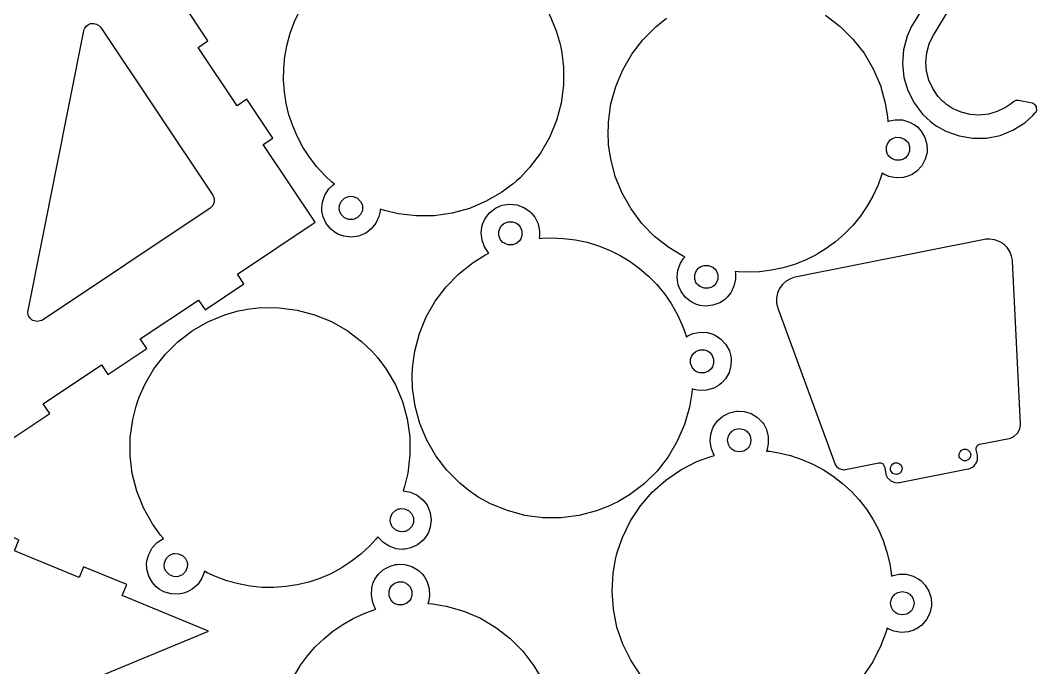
# Model space of a CAD drawing. Extents: x 0 to 47.2, y 0 to 95.3.
# Drawn here: x 24.88 to 46.64, y 36.45 to 50.32 of the extents above; entities that cross this region are included whole.
import ezdxf

# ---------------------------------------------------------------- set-up
doc = ezdxf.new("R2010")
doc.units = 0
doc.layers.get('0').update_dxf_attribs({"linetype": 'CONTINUOUS'})

msp = doc.modelspace()

# ---------------------------------------------------------------- linework, layer by layer
at = {"color": 0}
for points in [[(45.4418, 52.6274), (44.006, 50.2554), (43.966, 50.1897), (43.871, 49.9769), (43.7928, 49.6857), (43.7699, 49.3897), (43.8008, 49.0964), (43.8839, 48.8135), (44.0179, 48.5485), (44.2011, 48.309), (44.37, 48.1486), (44.4321, 48.1029), (44.4942, 48.0572), (44.6976, 47.9439), (44.9808, 47.8403), (45.2736, 47.7914), (45.5685, 47.7963), (45.8576, 47.8542), (46.1335, 47.9642), (46.3881, 48.1256), (46.5629, 48.2796), (46.6139, 48.3374), (46.6139, 48.3374), (46.6213, 48.3457), (46.6426, 48.3954), (46.6421, 48.4494), (46.6386, 48.46), (46.636, 48.4678), (46.624, 48.4896), (46.6026, 48.5139), (46.5757, 48.5319), (46.5525, 48.541), (46.5444, 48.5426), (46.2507, 48.601), (46.241, 48.6029), (46.1935, 48.599), (46.1504, 48.5783), (46.1431, 48.5718), (46.105, 48.5378), (45.9782, 48.4497), (45.7983, 48.3617), (45.6086, 48.3074), (45.4135, 48.2871), (45.2178, 48.3008), (45.0262, 48.3489), (44.8436, 48.4311), (44.714, 48.5149), (44.6747, 48.5476), (44.6354, 48.5803), (44.5296, 48.6928), (44.4158, 48.8574), (44.334, 49.0371), (44.2851, 49.2271), (44.2699, 49.4226), (44.289, 49.6192), (44.3432, 49.8119), (44.4069, 49.9526), (44.4335, 49.9963), (45.8696, 52.3685)], [(24.679, 41.3422), (25.5106, 41.8978), (25.3717, 42.1056), (26.6189, 42.939), (26.7578, 42.7311), (27.5892, 43.2867), (27.4503, 43.4946), (28.6975, 44.3279), (28.8364, 44.12), (29.6679, 44.6756), (29.529, 44.8835), (31.1919, 45.9946), (30.0808, 47.6575), (30.0808, 47.6575), (30.2886, 47.7964), (29.7331, 48.6279), (29.5253, 48.489), (28.6918, 49.7363), (28.8997, 49.8751), (28.3442, 50.7065)], [(36.2063, 50.4537), (36.3561, 50.0926), (36.4396, 49.8071), (36.4589, 49.7101), (36.4782, 49.6133), (36.5104, 49.3175), (36.51, 48.9265), (36.4593, 48.5421), (36.36, 48.1686), (36.2136, 47.8111), (36.0215, 47.4742), (35.7857, 47.1625), (35.5813, 46.9462), (35.5074, 46.8807), (35.4335, 46.8151), (35.1944, 46.6379), (34.8568, 46.441), (34.4993, 46.2904), (34.1269, 46.1876), (33.7443, 46.1336), (33.3565, 46.1292), (32.9683, 46.1754), (32.6785, 46.2426), (32.5846, 46.2733), (32.5831, 46.2338), (32.5578, 46.116), (32.4933, 45.9725), (32.3951, 45.8499), (32.3015, 45.7737), (32.2671, 45.7542), (32.2326, 45.7349), (32.1192, 45.6942), (31.9633, 45.6736), (31.8072, 45.6926), (31.6933, 45.7321), (31.6586, 45.7513), (31.6239, 45.7703), (31.5297, 45.8456), (31.4303, 45.9672), (31.3643, 46.1099), (31.3379, 46.2275), (31.336, 46.2671), (31.3339, 46.3065), (31.3482, 46.4262), (31.3994, 46.5749), (31.4861, 46.7061), (31.5722, 46.7904), (31.6049, 46.8128), (31.6049, 46.8128), (31.5539, 46.855), (31.4085, 46.9903), (31.231, 47.1813), (31.0724, 47.3849), (30.9331, 47.5993), (30.8132, 47.8235), (30.7133, 48.0558), (30.6336, 48.295), (30.5742, 48.5397), (30.5354, 48.7885), (30.5176, 49.04), (30.521, 49.2929), (30.5458, 49.5458), (30.5925, 49.7972), (30.6611, 50.0458), (30.7521, 50.2904), (30.8347, 50.471)], [(42.1222, 50.4244), (42.4335, 50.1881), (42.7093, 49.9153), (42.9467, 49.6106), (43.1431, 49.2778), (43.2957, 48.9213), (43.4015, 48.5449), (43.4503, 48.2514), (43.4578, 48.1528), (43.495, 48.1665), (43.6135, 48.1883), (43.7707, 48.1836), (43.9217, 48.1399), (44.0278, 48.0826), (44.0589, 48.0582), (44.09, 48.0337), (44.171, 47.9444), (44.2496, 47.8083), (44.2918, 47.6568), (44.2989, 47.5365), (44.2946, 47.4972), (44.2901, 47.4578), (44.2568, 47.3421), (44.1824, 47.2035), (44.0758, 47.0879), (43.9772, 47.0186), (43.9415, 47.0015), (43.9057, 46.9846), (43.7897, 46.9521), (43.6326, 46.9425), (43.4783, 46.9724), (43.3675, 47.0197), (43.3343, 47.0411), (43.3343, 47.0411), (43.3149, 46.9781), (43.2456, 46.7919), (43.1369, 46.5547), (43.0097, 46.3304), (42.8649, 46.1196), (42.7036, 45.9232), (42.5272, 45.7419), (42.3367, 45.5767), (42.1333, 45.4282), (41.9183, 45.2971), (41.6928, 45.1844), (41.4578, 45.0908), (41.2147, 45.0169), (40.9646, 44.9637), (40.7085, 44.9321), (40.4478, 44.9225), (40.2493, 44.9297), (40.1835, 44.936), (40.1907, 44.8971), (40.1919, 44.7765), (40.1604, 44.6225), (40.0915, 44.4811), (40.0171, 44.3864), (39.9878, 44.3599), (39.9583, 44.3333), (39.8565, 44.2688), (39.709, 44.2146), (39.5526, 44.1988), (39.4328, 44.2122), (39.3949, 44.2232), (39.3568, 44.2343), (39.2483, 44.2869), (39.1246, 44.3839), (39.0289, 44.5086), (38.9774, 44.6175), (38.9668, 44.6557), (38.9561, 44.6937), (38.9437, 44.8138), (38.9611, 44.97), (39.0168, 45.1169), (39.0824, 45.2181), (39.1093, 45.2472), (39.0211, 45.2919), (38.7686, 45.4493), (38.4614, 45.6911), (38.1904, 45.9685), (37.9581, 46.2772), (37.7674, 46.6132), (37.621, 46.9724), (37.5217, 47.3504), (37.4779, 47.6449), (37.4721, 47.7433), (37.4661, 47.8421), (37.4744, 48.1394), (37.5281, 48.5267), (37.6306, 48.9007), (37.7799, 49.2571), (37.9736, 49.5914), (38.2097, 49.899), (38.4858, 50.1757), (38.7178, 50.3621)], [(38.1694, 36.286), (37.9525, 36.6111), (37.781, 36.959), (37.6561, 37.3247), (37.5793, 37.7033), (37.5517, 38.0901), (37.5747, 38.4804), (37.6246, 38.7737), (37.6496, 38.8693), (37.6746, 38.9649), (37.7749, 39.245), (37.9461, 39.5964), (38.1597, 39.9201), (38.4124, 40.2125), (38.7004, 40.47), (39.0203, 40.6892), (39.3688, 40.8664), (39.6471, 40.9714), (39.7424, 40.9981), (39.7217, 41.0318), (39.6771, 41.1439), (39.6511, 41.2989), (39.6646, 41.4556), (39.7, 41.5707), (39.7179, 41.6061), (39.7358, 41.6414), (39.8075, 41.7382), (39.9258, 41.8419), (40.0661, 41.9128), (40.1826, 41.9433), (40.2222, 41.9467), (40.2615, 41.9501), (40.3817, 41.94), (40.5319, 41.8939), (40.6661, 41.8119), (40.7535, 41.7289), (40.7771, 41.6971), (40.8007, 41.6653), (40.8553, 41.5578), (40.8953, 41.4057), (40.8961, 41.2485), (40.8713, 41.1306), (40.8567, 41.0938), (40.8567, 41.0938), (40.9224, 41.0871), (41.1185, 41.0554), (41.3724, 40.9951), (41.6172, 40.9142), (41.8522, 40.8132), (42.0763, 40.6933), (42.2885, 40.5557), (42.4876, 40.4011), (42.6731, 40.2307), (42.8435, 40.0453), (42.9981, 39.8461), (43.1357, 39.6339), (43.2556, 39.4099), (43.3565, 39.1749), (43.4375, 38.93), (43.4978, 38.6761), (43.5294, 38.48), (43.5363, 38.4143), (43.5729, 38.4289), (43.691, 38.4536), (43.8482, 38.4529), (44.0001, 38.4129), (44.1076, 38.3583), (44.1394, 38.3346), (44.1711, 38.311), (44.2543, 38.2238), (44.3362, 38.0896), (44.3822, 37.9393), (44.3924, 37.8192), (44.389, 37.7797), (44.3857, 37.7403), (44.3551, 37.6237), (44.2842, 37.4833), (44.1806, 37.3653), (44.0838, 37.2935), (44.0485, 37.2756), (44.0131, 37.2576), (43.8979, 37.2222), (43.7413, 37.2088), (43.5862, 37.2347), (43.4742, 37.2793), (43.4404, 37.2999), (43.4138, 37.2049), (43.3088, 36.9264), (43.1315, 36.5779), (42.9124, 36.2579)], [(15.8461, 31.8238), (28.9118, 37.2357), (27.064, 38.001), (27.1597, 38.2321), (26.2358, 38.6147), (26.1401, 38.3837), (24.7543, 38.9578), (24.85, 39.1888), (23.9261, 39.5714), (23.8304, 39.3404), (22.4446, 39.9144), (22.5403, 40.1454), (21.6164, 40.5281), (21.5207, 40.2971), (19.6729, 41.0625), (18.9076, 39.2147), (18.9076, 39.2147), (18.6767, 39.3104), (18.2939, 38.3865), (18.5249, 38.291), (17.9508, 36.905), (17.72, 37.0007), (17.3372, 36.0769)], [(30.7521, 36.2893), (30.8831, 36.5043), (31.0315, 36.7076), (31.1969, 36.8981), (31.3781, 37.0746), (31.5744, 37.2358), (31.7853, 37.3807), (32.0097, 37.5079), (32.2468, 37.6165), (32.4329, 37.6858), (32.4961, 37.7051), (32.4747, 37.7385), (32.4274, 37.8493), (32.3975, 38.0038), (32.4071, 38.1606), (32.4396, 38.2767), (32.4567, 38.3124), (32.4736, 38.3482), (32.5429, 38.4467), (32.6585, 38.5533), (32.7969, 38.6278), (32.9128, 38.6611), (32.9521, 38.6654), (32.9915, 38.6699), (33.1118, 38.6626), (33.2632, 38.6206), (33.3993, 38.5419), (33.4886, 38.461), (33.5132, 38.4299), (33.5375, 38.3986), (33.5947, 38.2926), (33.6385, 38.1417), (33.6433, 37.9844), (33.6214, 37.8658), (33.6078, 37.8287), (33.7063, 37.8212), (33.9997, 37.7724), (34.3761, 37.6665), (34.7326, 37.514), (35.0654, 37.3176), (35.3703, 37.0801), (35.6429, 36.8044), (35.8794, 36.4931), (36.0325, 36.2379)]]:
    msp.add_lwpolyline(points, dxfattribs=at)
for points in [[(25.3554, 43.8987), (25.3386, 43.8876), (25.2443, 43.8651), (25.15, 43.8876), (25.1332, 43.8987), (25.121, 43.9069), (25.0893, 43.9388), (25.0596, 43.9886), (25.0454, 44.0449), (25.0454, 44.0897), (25.0482, 44.1042), (26.2393, 50.0922), (26.2421, 50.1067), (26.2593, 50.1481), (26.294, 50.1947), (26.3406, 50.2293), (26.3821, 50.2465), (26.3964, 50.2493), (26.4108, 50.2522), (26.4557, 50.2522), (26.5119, 50.2381), (26.5618, 50.2082), (26.5936, 50.1765), (26.6018, 50.1643), (29.0003, 46.5747), (29.0111, 46.5586), (29.0304, 46.5013), (29.0301, 46.4246), (29.001, 46.3536), (28.9612, 46.3082), (28.9451, 46.2974), (25.3554, 43.8987)], [(43.4656, 47.4274), (43.4521, 47.4475), (43.4278, 47.5192), (43.4282, 47.615), (43.4644, 47.7036), (43.5143, 47.7606), (43.5344, 47.774), (43.5547, 47.7875), (43.6263, 47.8118), (43.7222, 47.8114), (43.8108, 47.7751), (43.8678, 47.7253), (43.8812, 47.7051), (43.8947, 47.6849), (43.9189, 47.6133), (43.9186, 47.5174), (43.8822, 47.4288), (43.8325, 47.3718), (43.8122, 47.3583), (43.7921, 47.3449), (43.7204, 47.3207), (43.6246, 47.321), (43.536, 47.3574), (43.479, 47.4071), (43.4656, 47.4274)], [(31.9114, 46.5439), (31.9351, 46.5486), (32.0106, 46.5436), (32.099, 46.5065), (32.1671, 46.439), (32.2006, 46.3713), (32.2054, 46.3475), (32.2101, 46.3236), (32.205, 46.2482), (32.1679, 46.1597), (32.1004, 46.0918), (32.0328, 46.0582), (32.0089, 46.0535), (31.985, 46.0488), (31.9096, 46.0538), (31.8212, 46.0908), (31.7532, 46.1583), (31.7197, 46.2261), (31.715, 46.2499), (31.7101, 46.2737), (31.7151, 46.3492), (31.7522, 46.4375), (31.8197, 46.5057), (31.8875, 46.5392), (31.9114, 46.5439)], [(35.989, 45.6446), (36.0549, 45.6508), (36.2533, 45.6581), (36.514, 45.6485), (36.7701, 45.6168), (37.0203, 45.5636), (37.2633, 45.4899), (37.4983, 45.3961), (37.7239, 45.2835), (37.9389, 45.1524), (38.1422, 45.0039), (38.3328, 44.8386), (38.5092, 44.6574), (38.6704, 44.461), (38.8153, 44.2503), (38.9425, 44.0258), (39.0511, 43.7886), (39.1204, 43.6025), (39.1399, 43.5393), (39.1731, 43.5608), (39.2839, 43.6082), (39.4382, 43.6381), (39.5951, 43.6285), (39.7112, 43.5958), (39.7471, 43.5789), (39.7828, 43.5619), (39.8812, 43.4925), (39.9879, 43.3769), (40.0624, 43.2386), (40.0957, 43.1228), (40.1001, 43.0833), (40.1044, 43.044), (40.0974, 42.9238), (40.0551, 42.7722), (39.9765, 42.6361), (39.8956, 42.5468), (39.8644, 42.5224), (39.8332, 42.4979), (39.7272, 42.4407), (39.5761, 42.3969), (39.419, 42.3922), (39.3006, 42.414), (39.2633, 42.4276), (39.2558, 42.3292), (39.2071, 42.0357), (39.1013, 41.6593), (38.9486, 41.3028), (38.7522, 40.97), (38.5149, 40.6653), (38.239, 40.3926), (37.9278, 40.1561), (37.6726, 40.0031), (37.5838, 39.9599), (37.4949, 39.9167), (37.2169, 39.8106), (36.8386, 39.7119), (36.4539, 39.6635), (36.0675, 39.665), (35.6844, 39.7161), (35.3099, 39.8165), (34.9486, 39.9658), (34.6876, 40.1088), (34.6056, 40.1636), (34.5233, 40.2185), (34.2914, 40.4049), (34.0153, 40.6815), (33.7792, 40.9892), (33.5853, 41.3235), (33.4361, 41.6799), (33.3336, 42.0539), (33.28, 42.4411), (33.2717, 42.7386), (33.2775, 42.8371), (33.2835, 42.9358), (33.3272, 43.2301), (33.4265, 43.6082), (33.5729, 43.9672), (33.7636, 44.3033), (33.9958, 44.6121), (34.2669, 44.8894), (34.5742, 45.1312), (34.8267, 45.2886), (34.9149, 45.3333), (34.8879, 45.3624), (34.8224, 45.4636), (34.7667, 45.6106), (34.7493, 45.7668), (34.7617, 45.8868), (34.7722, 45.9249), (34.7829, 45.9631), (34.8344, 46.0719), (34.9301, 46.1967), (35.0539, 46.2936), (35.1624, 46.3462), (35.2004, 46.3572), (35.2383, 46.3683), (35.3582, 46.3818), (35.5146, 46.3661), (35.6621, 46.3118), (35.7639, 46.2472), (35.7933, 46.2207), (35.8226, 46.1942), (35.8971, 46.0994), (35.966, 45.9581), (35.9975, 45.804), (35.9962, 45.6835), (35.989, 45.6446)], [(35.5821, 45.6181), (35.5686, 45.5979), (35.5117, 45.5481), (35.4231, 45.5118), (35.3272, 45.5114), (35.2556, 45.5356), (35.2354, 45.5492), (35.2151, 45.5626), (35.1654, 45.6196), (35.129, 45.7082), (35.1288, 45.804), (35.1529, 45.8757), (35.1664, 45.8958), (35.18, 45.9161), (35.2368, 45.9658), (35.3254, 46.0022), (35.4214, 46.0026), (35.4929, 45.9783), (35.5132, 45.9649), (35.5333, 45.9514), (35.5832, 45.8944), (35.6194, 45.8058), (35.6199, 45.7099), (35.5957, 45.6383), (35.5821, 45.6181)], [(42.549, 40.6975), (43.2639, 40.8397), (43.2735, 40.8417), (43.3036, 40.8397), (43.339, 40.8249), (43.3661, 40.7979), (43.3796, 40.7707), (43.3815, 40.7611), (43.4107, 40.614), (43.4154, 40.5903), (43.449, 40.5225), (43.5171, 40.455), (43.6054, 40.4179), (43.6808, 40.4129), (43.7047, 40.4176), (45.1758, 40.7103), (45.1879, 40.7126), (45.2229, 40.7246), (45.266, 40.7476), (45.3038, 40.7785), (45.3282, 40.8064), (45.335, 40.8165), (45.3418, 40.8268), (45.3582, 40.86), (45.3722, 40.9068), (45.3771, 40.9553), (45.3747, 40.9922), (45.3724, 41.0042), (45.349, 41.1215), (45.3478, 41.1281), (45.349, 41.1606), (45.3603, 41.1911), (45.3639, 41.1967), (45.3676, 41.2021), (45.3915, 41.2242), (45.4211, 41.2379), (45.4276, 41.2392), (46.0563, 41.3642), (46.0822, 41.3694), (46.1565, 41.4039), (46.2343, 41.474), (46.2833, 41.5665), (46.2986, 41.6469), (46.2974, 41.6735), (46.1231, 45.1576), (46.1217, 45.1843), (46.1061, 45.264), (46.0672, 45.3632), (46.0083, 45.4519), (45.9521, 45.5104), (45.9311, 45.5269), (45.91, 45.5435), (45.8394, 45.5836), (45.739, 45.6192), (45.6333, 45.6325), (45.5524, 45.6282), (45.5261, 45.6231), (41.4726, 44.8167), (41.4462, 44.8115), (41.3693, 44.7842), (41.2764, 44.731), (41.1969, 44.6592), (41.1472, 44.5944), (41.1342, 44.571), (41.121, 44.5476), (41.0917, 44.4714), (41.0717, 44.3663), (41.0747, 44.2592), (41.0915, 44.1793), (41.1007, 44.154), (42.3222, 40.8249), (42.3283, 40.8083), (42.3583, 40.7632), (42.4121, 40.7193), (42.4776, 40.6964), (42.5318, 40.6942), (42.549, 40.6975)], [(39.3608, 44.6846), (39.3474, 44.7049), (39.3232, 44.7765), (39.3235, 44.8724), (39.3599, 44.9611), (39.4096, 45.0179), (39.4299, 45.0314), (39.45, 45.0449), (39.5217, 45.0692), (39.6175, 45.0687), (39.7063, 45.0325), (39.7631, 44.9826), (39.7767, 44.9625), (39.7901, 44.9422), (39.8143, 44.8707), (39.8139, 44.7749), (39.7776, 44.6861), (39.7278, 44.6292), (39.7076, 44.6157), (39.6874, 44.6022), (39.6158, 44.5779), (39.52, 44.5783), (39.4313, 44.6146), (39.3744, 44.6644), (39.3608, 44.6846)], [(32.5389, 39.2582), (32.4968, 39.2074), (32.3617, 39.0619), (32.1704, 38.8843), (31.9671, 38.7257), (31.7525, 38.5864), (31.5285, 38.4667), (31.2961, 38.3668), (31.0568, 38.2869), (30.8122, 38.2275), (30.5633, 38.1888), (30.3118, 38.171), (30.0589, 38.1743), (29.8061, 38.1992), (29.5546, 38.2458), (29.306, 38.3144), (29.0614, 38.4054), (28.8808, 38.4881), (28.8224, 38.5189), (28.814, 38.4803), (28.7692, 38.3685), (28.6811, 38.2382), (28.5633, 38.1339), (28.4583, 38.0749), (28.4211, 38.0617), (28.3838, 38.0483), (28.265, 38.0278), (28.1079, 38.034), (27.9574, 38.0793), (27.8518, 38.1376), (27.821, 38.1624), (27.79, 38.1871), (27.71, 38.2772), (27.6328, 38.4142), (27.5921, 38.566), (27.5861, 38.6864), (27.591, 38.7257), (27.5957, 38.765), (27.6303, 38.8804), (27.7061, 39.0182), (27.8137, 39.1326), (27.9131, 39.2011), (27.949, 39.2176), (27.8847, 39.2926), (27.7117, 39.5347), (27.5203, 39.8757), (27.376, 40.2356), (27.2796, 40.6099), (27.2321, 40.9932), (27.2343, 41.381), (27.2871, 41.7683), (27.3594, 42.0571), (27.3917, 42.1503), (27.4239, 42.2438), (27.5454, 42.5153), (27.7432, 42.8526), (27.981, 43.1589), (28.2553, 43.4311), (28.5622, 43.6657), (28.8981, 43.8596), (29.2592, 44.0096), (29.5447, 44.0931), (29.6417, 44.1122), (29.7385, 44.1315), (30.0343, 44.1638), (30.4253, 44.1635), (30.8097, 44.1128), (31.1831, 44.0135), (31.5407, 43.8669), (31.8776, 43.675), (32.1893, 43.439), (32.4056, 43.2346), (32.4711, 43.1607), (32.5367, 43.0868), (32.7137, 42.8478), (32.911, 42.5101), (33.0614, 42.1528), (33.1642, 41.7803), (33.2182, 41.3978), (33.2228, 41.0099), (33.1764, 40.6218), (33.1092, 40.3318), (33.0785, 40.2379), (33.1181, 40.2364), (33.2358, 40.2112), (33.3792, 40.1467), (33.5019, 40.0485), (33.5782, 39.955), (33.5976, 39.9204), (33.6171, 39.886), (33.6576, 39.7725), (33.6781, 39.6167), (33.6592, 39.4606), (33.6197, 39.3467), (33.6007, 39.3119), (33.5815, 39.2774), (33.5064, 39.1832), (33.3846, 39.0836), (33.2419, 39.0176), (33.1243, 38.9914), (33.0849, 38.9893), (33.0453, 38.9874), (32.9256, 39.0017), (32.7769, 39.0529), (32.6457, 39.1396), (32.5614, 39.2257), (32.5389, 39.2582)], [(39.6868, 42.8754), (39.6733, 42.8553), (39.6164, 42.8054), (39.5278, 42.7692), (39.4318, 42.7688), (39.3603, 42.7929), (39.34, 42.8064), (39.3199, 42.82), (39.27, 42.8768), (39.2338, 42.9656), (39.2333, 43.0614), (39.2576, 43.1331), (39.2711, 43.1532), (39.2846, 43.1735), (39.3415, 43.2232), (39.4301, 43.2596), (39.526, 43.2599), (39.5976, 43.2357), (39.6178, 43.2222), (39.6381, 43.2086), (39.6878, 43.1518), (39.7242, 43.0631), (39.7244, 42.9672), (39.7003, 42.8957), (39.6868, 42.8754)], [(40.4524, 41.1472), (40.4353, 41.13), (40.3697, 41.0922), (40.2756, 41.0739), (40.1815, 41.0922), (40.1161, 41.13), (40.0989, 41.1472), (40.0817, 41.1644), (40.0439, 41.2299), (40.0256, 41.3239), (40.0439, 41.4181), (40.0817, 41.4835), (40.0989, 41.5007), (40.1161, 41.5179), (40.1815, 41.5557), (40.2756, 41.5739), (40.3697, 41.5557), (40.4351, 41.5179), (40.4524, 41.5007), (40.4696, 41.4836), (40.5072, 41.4181), (40.5256, 41.3239), (40.5072, 41.2299), (40.4696, 41.1644), (40.4524, 41.1472)], [(45.2289, 41.0321), (45.2312, 41.0201), (45.2287, 40.9825), (45.2103, 40.9382), (45.1765, 40.9043), (45.1426, 40.8875), (45.1307, 40.8851), (45.1188, 40.8828), (45.0811, 40.8853), (45.0369, 40.9038), (45.0029, 40.9375), (44.9861, 40.9714), (44.9838, 40.9833), (44.9814, 40.9953), (44.9839, 41.0329), (45.0024, 41.0771), (45.0361, 41.1113), (45.07, 41.1279), (45.0819, 41.1303), (45.0939, 41.1326), (45.1315, 41.1303), (45.1758, 41.1117), (45.2099, 41.0779), (45.2265, 41.044), (45.2289, 41.0321)], [(43.7574, 40.7415), (43.7597, 40.7297), (43.7572, 40.6919), (43.7386, 40.6478), (43.7049, 40.6137), (43.671, 40.5969), (43.6592, 40.5946), (43.6472, 40.5922), (43.6094, 40.5947), (43.5653, 40.6132), (43.5313, 40.6469), (43.5144, 40.6808), (43.5122, 40.6928), (43.5097, 40.7047), (43.5122, 40.7424), (43.5308, 40.7867), (43.5644, 40.8207), (43.5985, 40.8375), (43.6104, 40.8397), (43.6222, 40.8422), (43.66, 40.8397), (43.7042, 40.8211), (43.7382, 40.7874), (43.755, 40.7535), (43.7574, 40.7415)], [(32.8079, 39.5647), (32.8032, 39.5886), (32.8082, 39.664), (32.8453, 39.7524), (32.9128, 39.8204), (32.9806, 39.8539), (33.0044, 39.8586), (33.0282, 39.8635), (33.1036, 39.8585), (33.1921, 39.8214), (33.2601, 39.7539), (33.2936, 39.6861), (33.2983, 39.6622), (33.3031, 39.6385), (33.2981, 39.5631), (33.261, 39.4746), (33.1935, 39.4065), (33.1257, 39.3731), (33.1019, 39.3683), (33.0781, 39.3636), (33.0026, 39.3686), (32.9142, 39.4057), (32.8462, 39.4732), (32.8126, 39.541), (32.8079, 39.5647)], [(27.9662, 38.6017), (27.9614, 38.6256), (27.9664, 38.7008), (28.0035, 38.7893), (28.071, 38.8574), (28.1388, 38.8908), (28.1626, 38.8956), (28.1864, 38.9004), (28.2618, 38.8953), (28.3503, 38.8583), (28.4183, 38.7908), (28.4518, 38.7231), (28.4567, 38.6992), (28.4612, 38.6754), (28.4563, 38.6), (28.4192, 38.5115), (28.3517, 38.4435), (28.284, 38.41), (28.2601, 38.4053), (28.2363, 38.4006), (28.1608, 38.4056), (28.0725, 38.4425), (28.0044, 38.51), (27.971, 38.5778), (27.9662, 38.6017)], [(33.16, 38.2522), (33.1803, 38.2386), (33.23, 38.1818), (33.2664, 38.0931), (33.2667, 37.9972), (33.2425, 37.9256), (33.229, 37.9054), (33.2156, 37.8851), (33.1586, 37.8354), (33.07, 37.7992), (32.974, 37.7988), (32.9025, 37.8229), (32.8822, 37.8364), (32.8621, 37.85), (32.8122, 37.9068), (32.776, 37.9956), (32.7756, 38.0914), (32.7999, 38.1631), (32.8133, 38.1832), (32.8268, 38.2035), (32.8837, 38.2532), (32.9724, 38.2896), (33.0682, 38.29), (33.1399, 38.2657), (33.16, 38.2522)], [(43.9432, 37.6565), (43.926, 37.6393), (43.8604, 37.6015), (43.7664, 37.5832), (43.6722, 37.6015), (43.6068, 37.6393), (43.5896, 37.6565), (43.5724, 37.6736), (43.5347, 37.7392), (43.5164, 37.8332), (43.5347, 37.9274), (43.5724, 37.9928), (43.5896, 38.01), (43.6068, 38.0272), (43.6722, 38.065), (43.7664, 38.0832), (43.8604, 38.065), (43.9258, 38.0272), (43.9432, 38.01), (43.9603, 37.9928), (43.9981, 37.9274), (44.0164, 37.8332), (43.9981, 37.7392), (43.9603, 37.6736), (43.9432, 37.6565)]]:
    msp.add_lwpolyline(points, close=True, dxfattribs=at)

doc.saveas('drawing.dxf')
